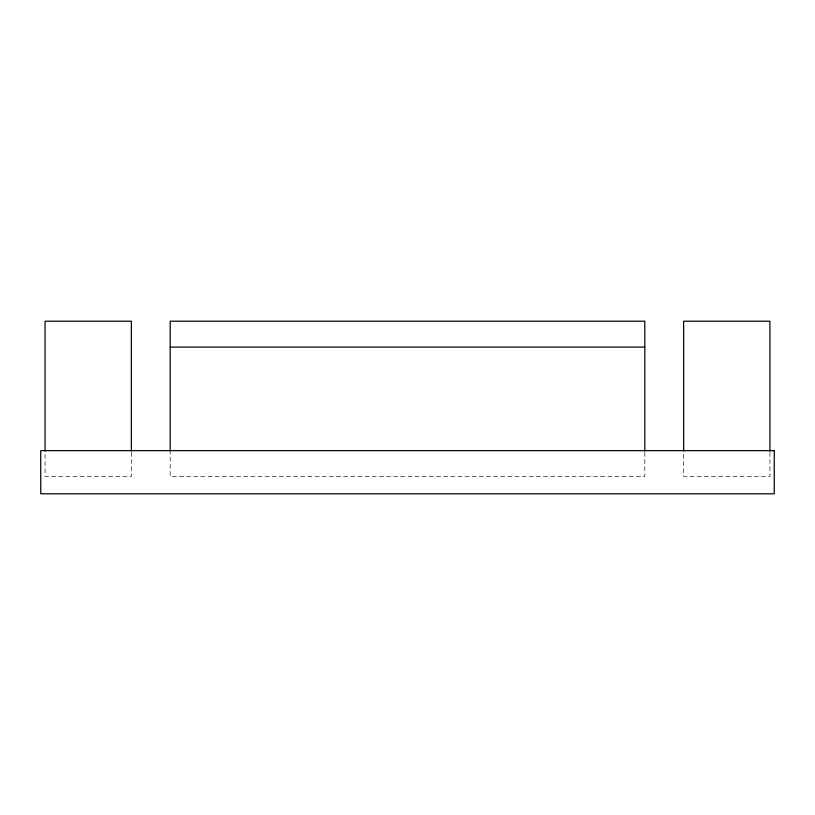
<?xml version="1.0" encoding="UTF-8"?>
<svg xmlns="http://www.w3.org/2000/svg" width="815" height="815" viewBox="0 0 815 815"><rect width="100%" height="100%" fill="white"/><g stroke="black" fill="none" stroke-linecap="round" stroke-linejoin="round"><path stroke-width="0.61" stroke-dasharray="4.08 3.06" d="M769.931 452.345L769.931 476.531L683.642 476.531L683.642 452.345M644.808 452.345L644.808 476.531L170.192 476.531L170.192 452.345M131.358 452.345L131.358 476.531L45.07 476.531L45.07 452.345"/><path stroke-width="1.22" d="M170.192 347.098L644.808 347.098M769.931 451.072L769.931 321.202L683.642 321.202L683.642 451.072M644.808 451.072L644.808 321.202L170.192 321.202L170.192 451.072M131.358 451.072L131.358 321.202L45.07 321.202L45.07 451.072M774.25 450.644L40.75 450.644L40.75 493.798L774.25 493.798L774.25 450.644"/></g></svg>
